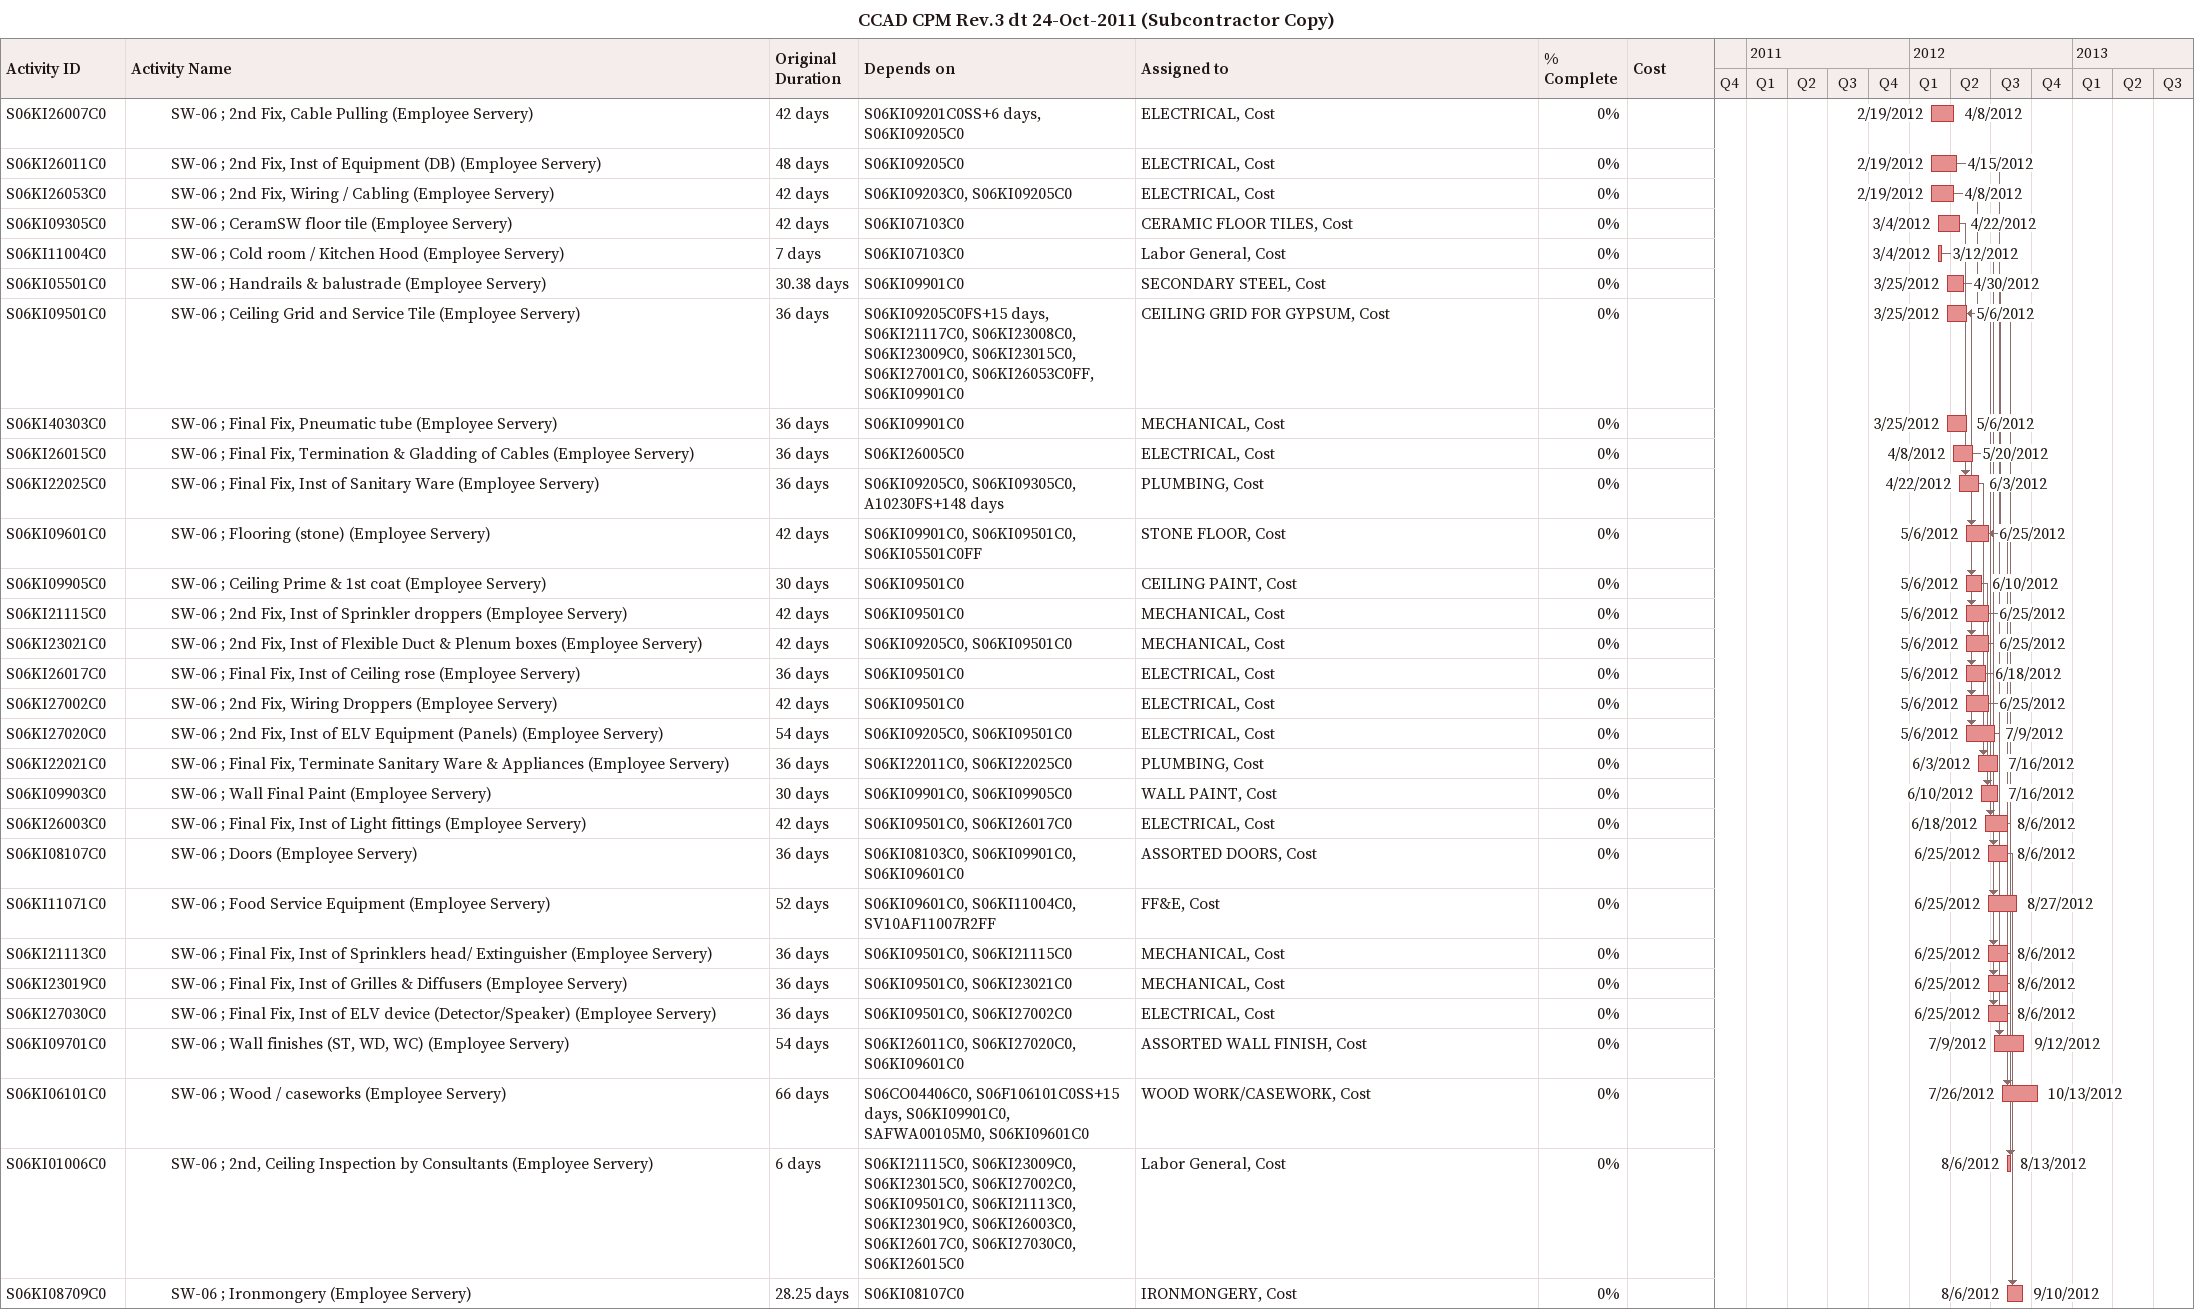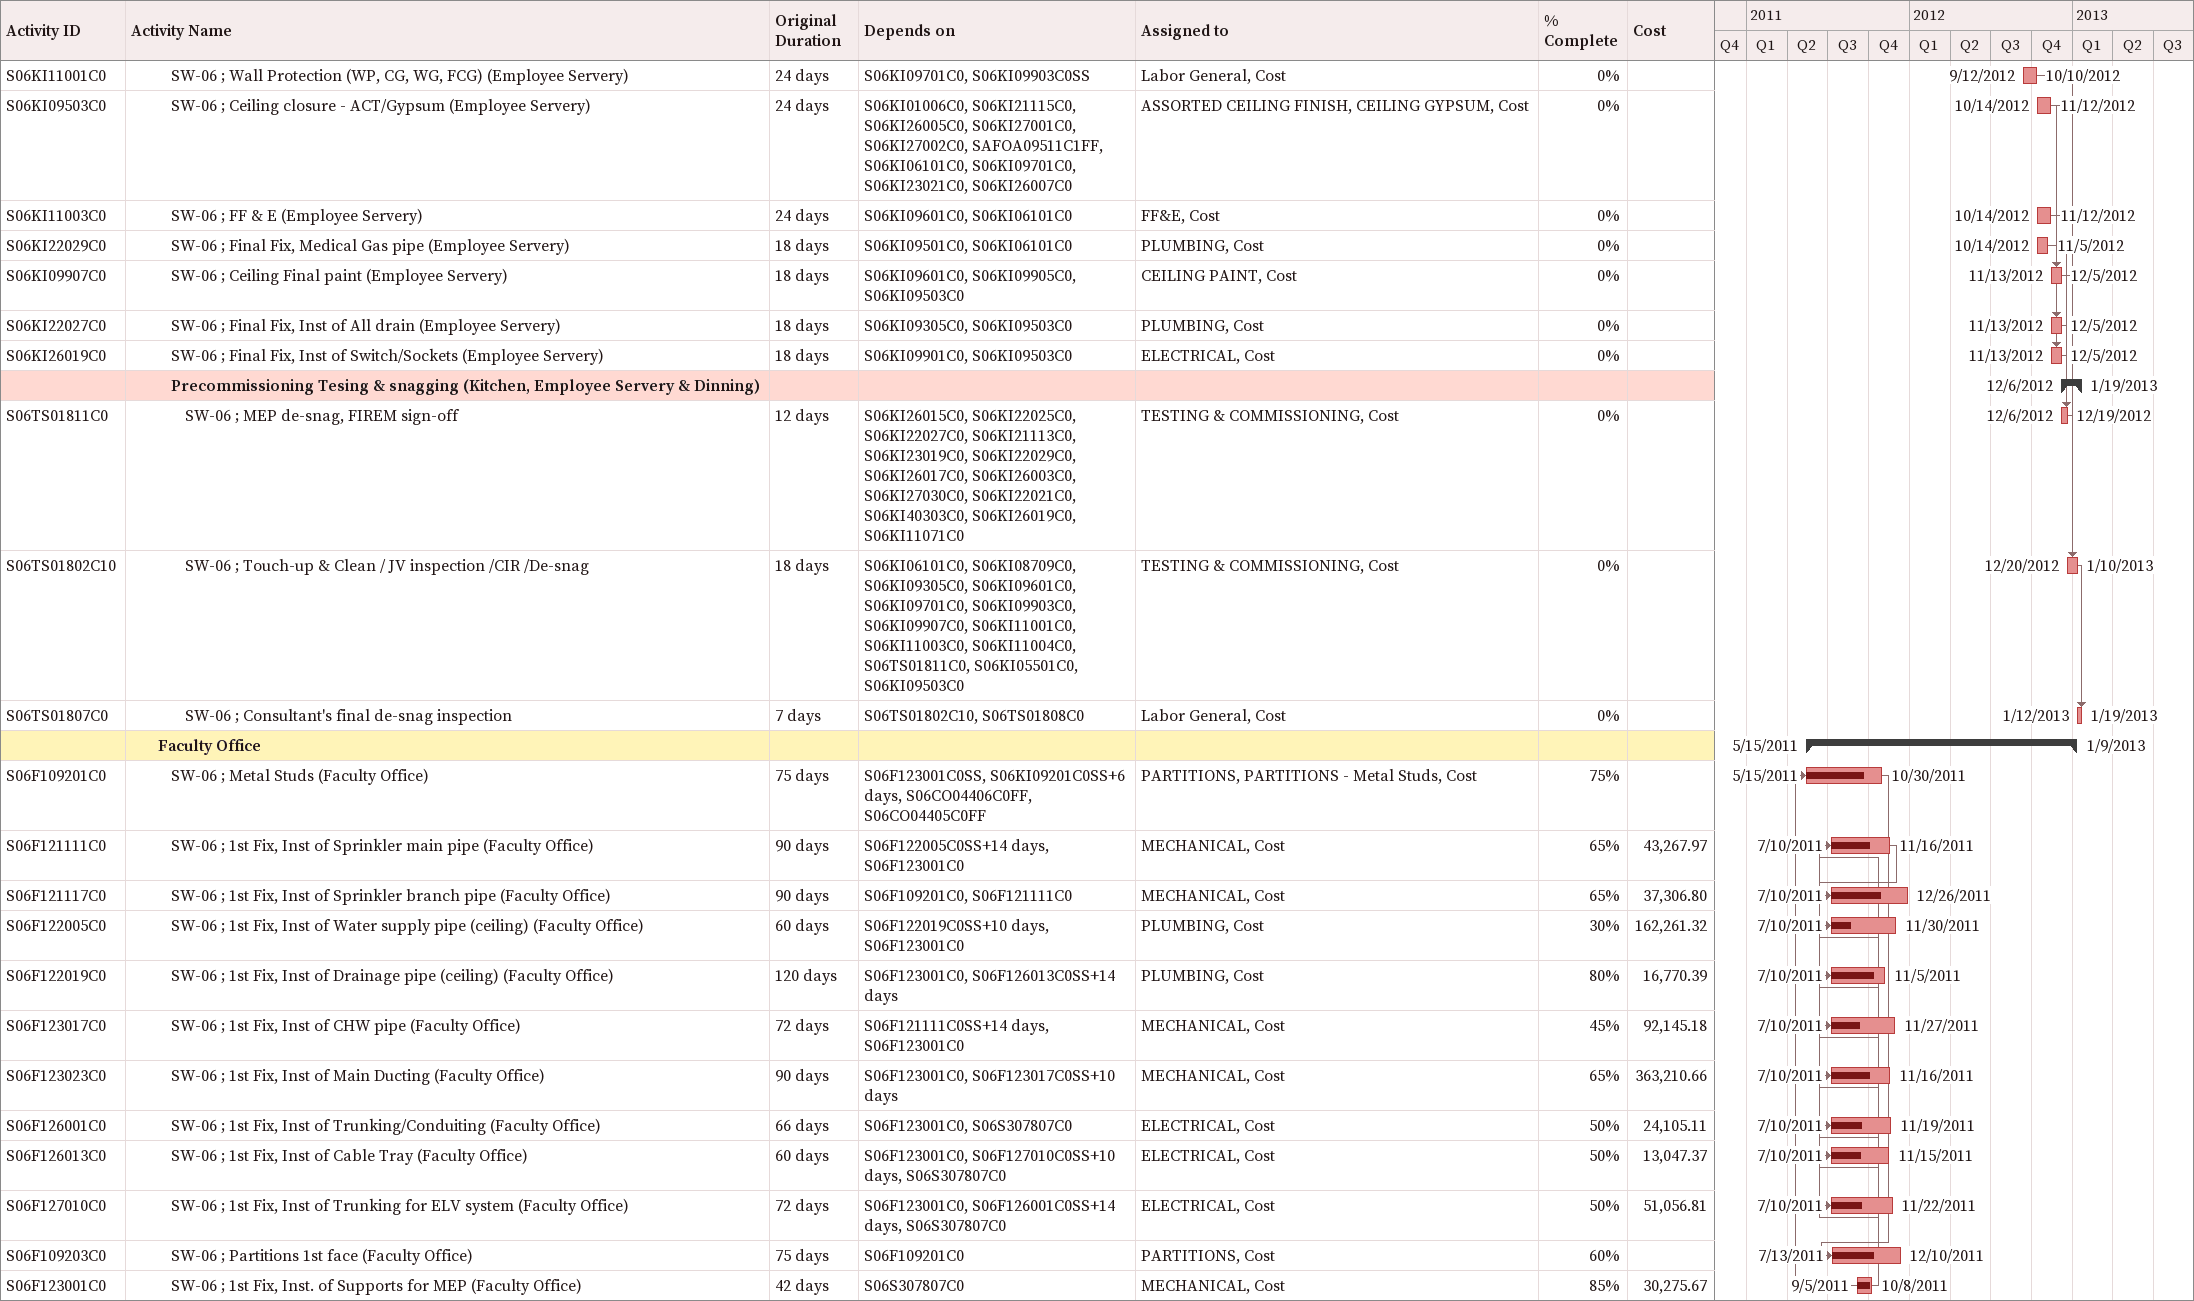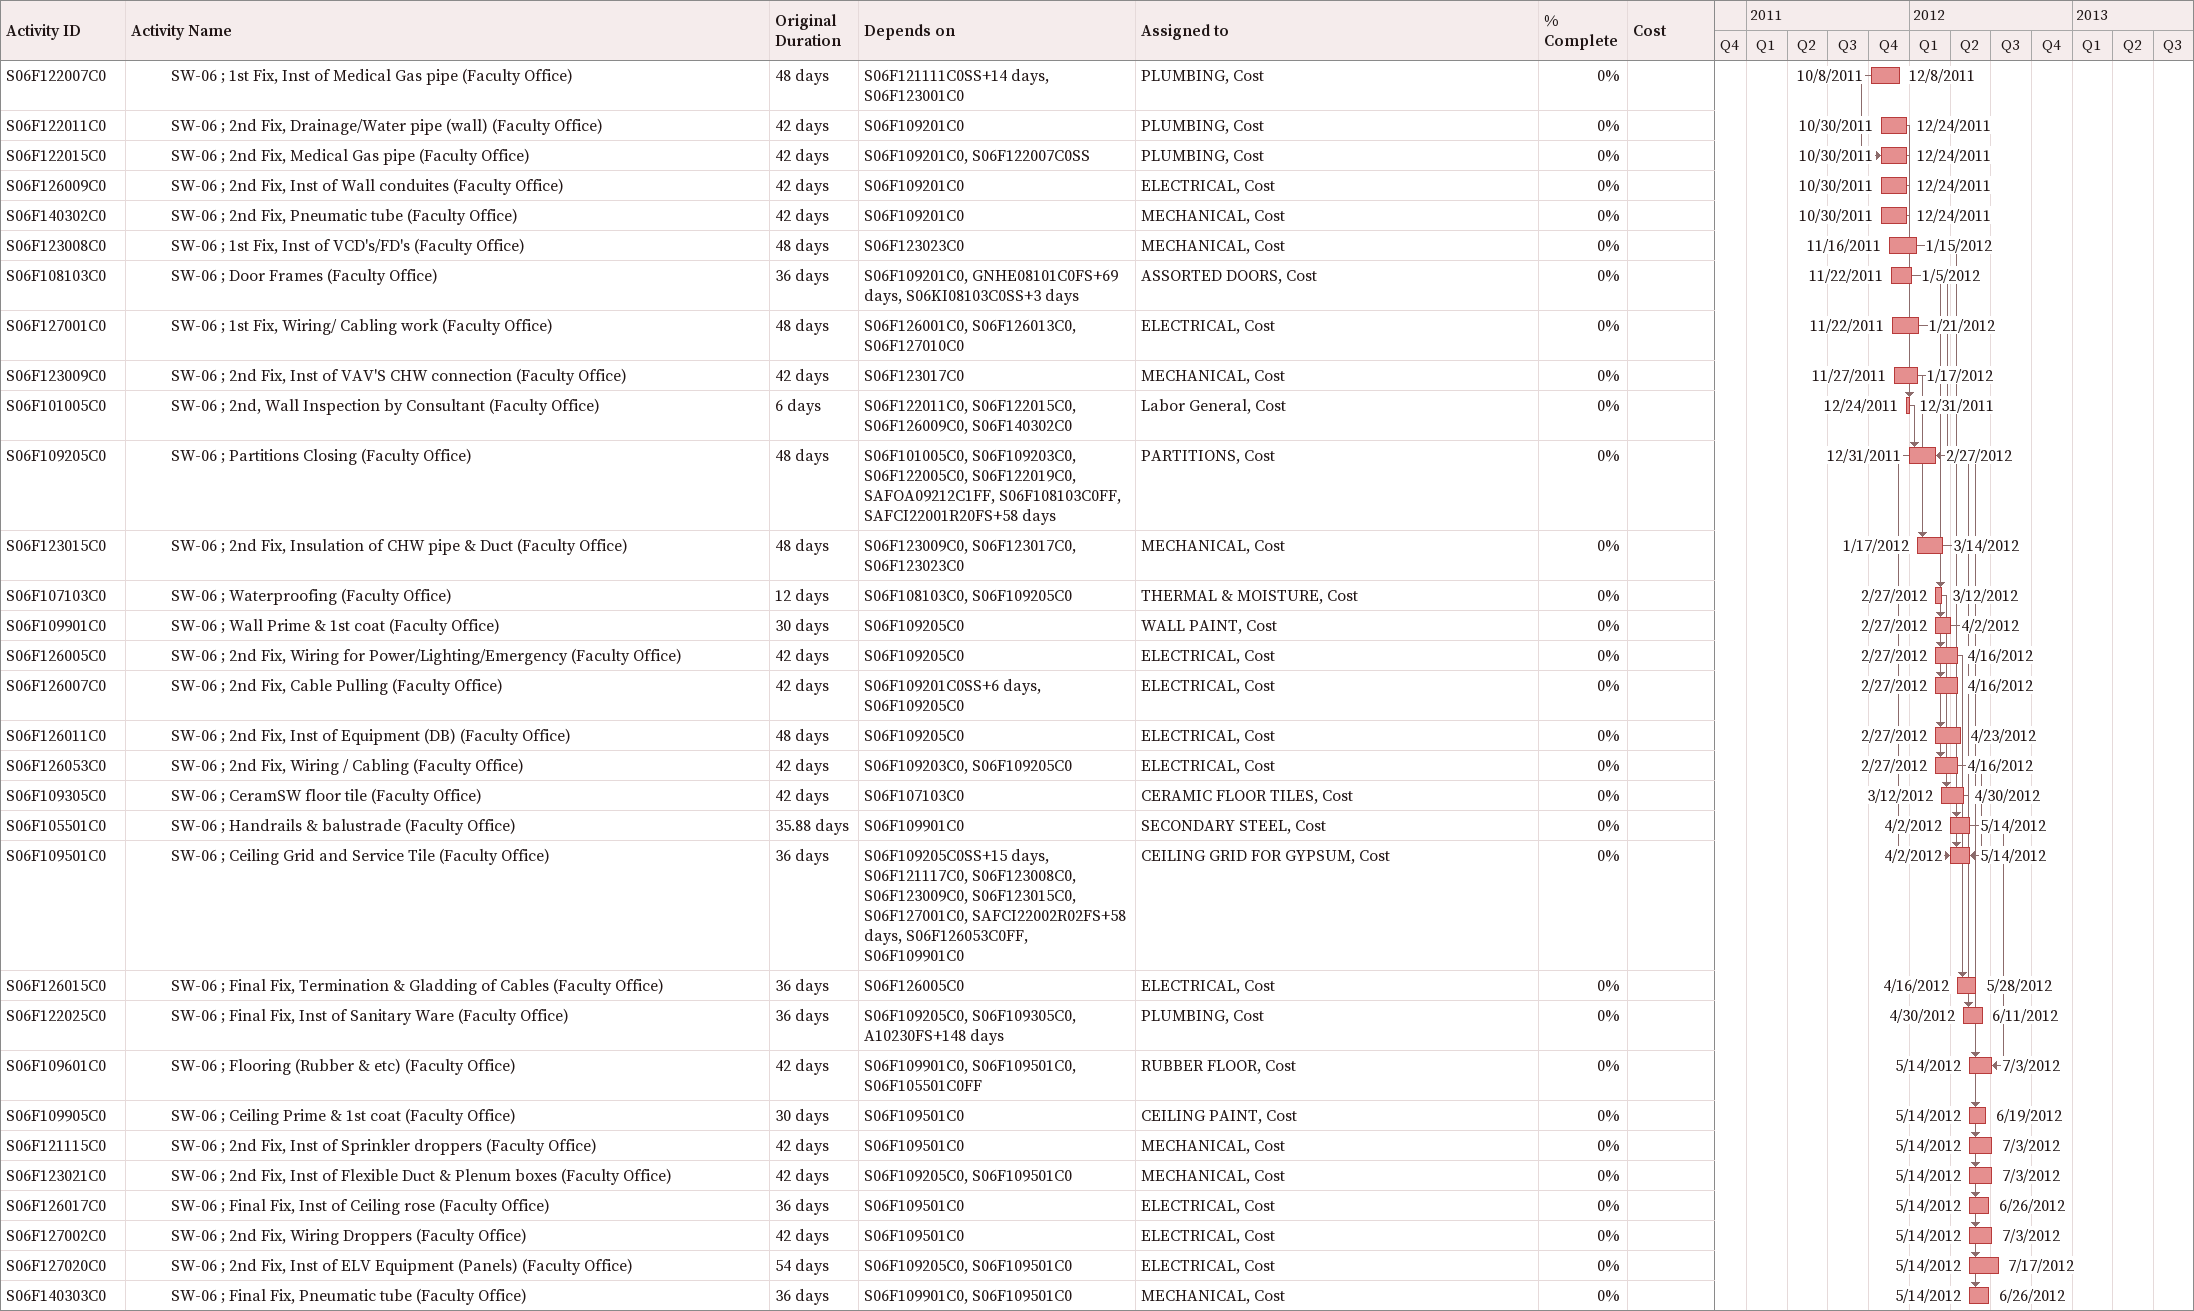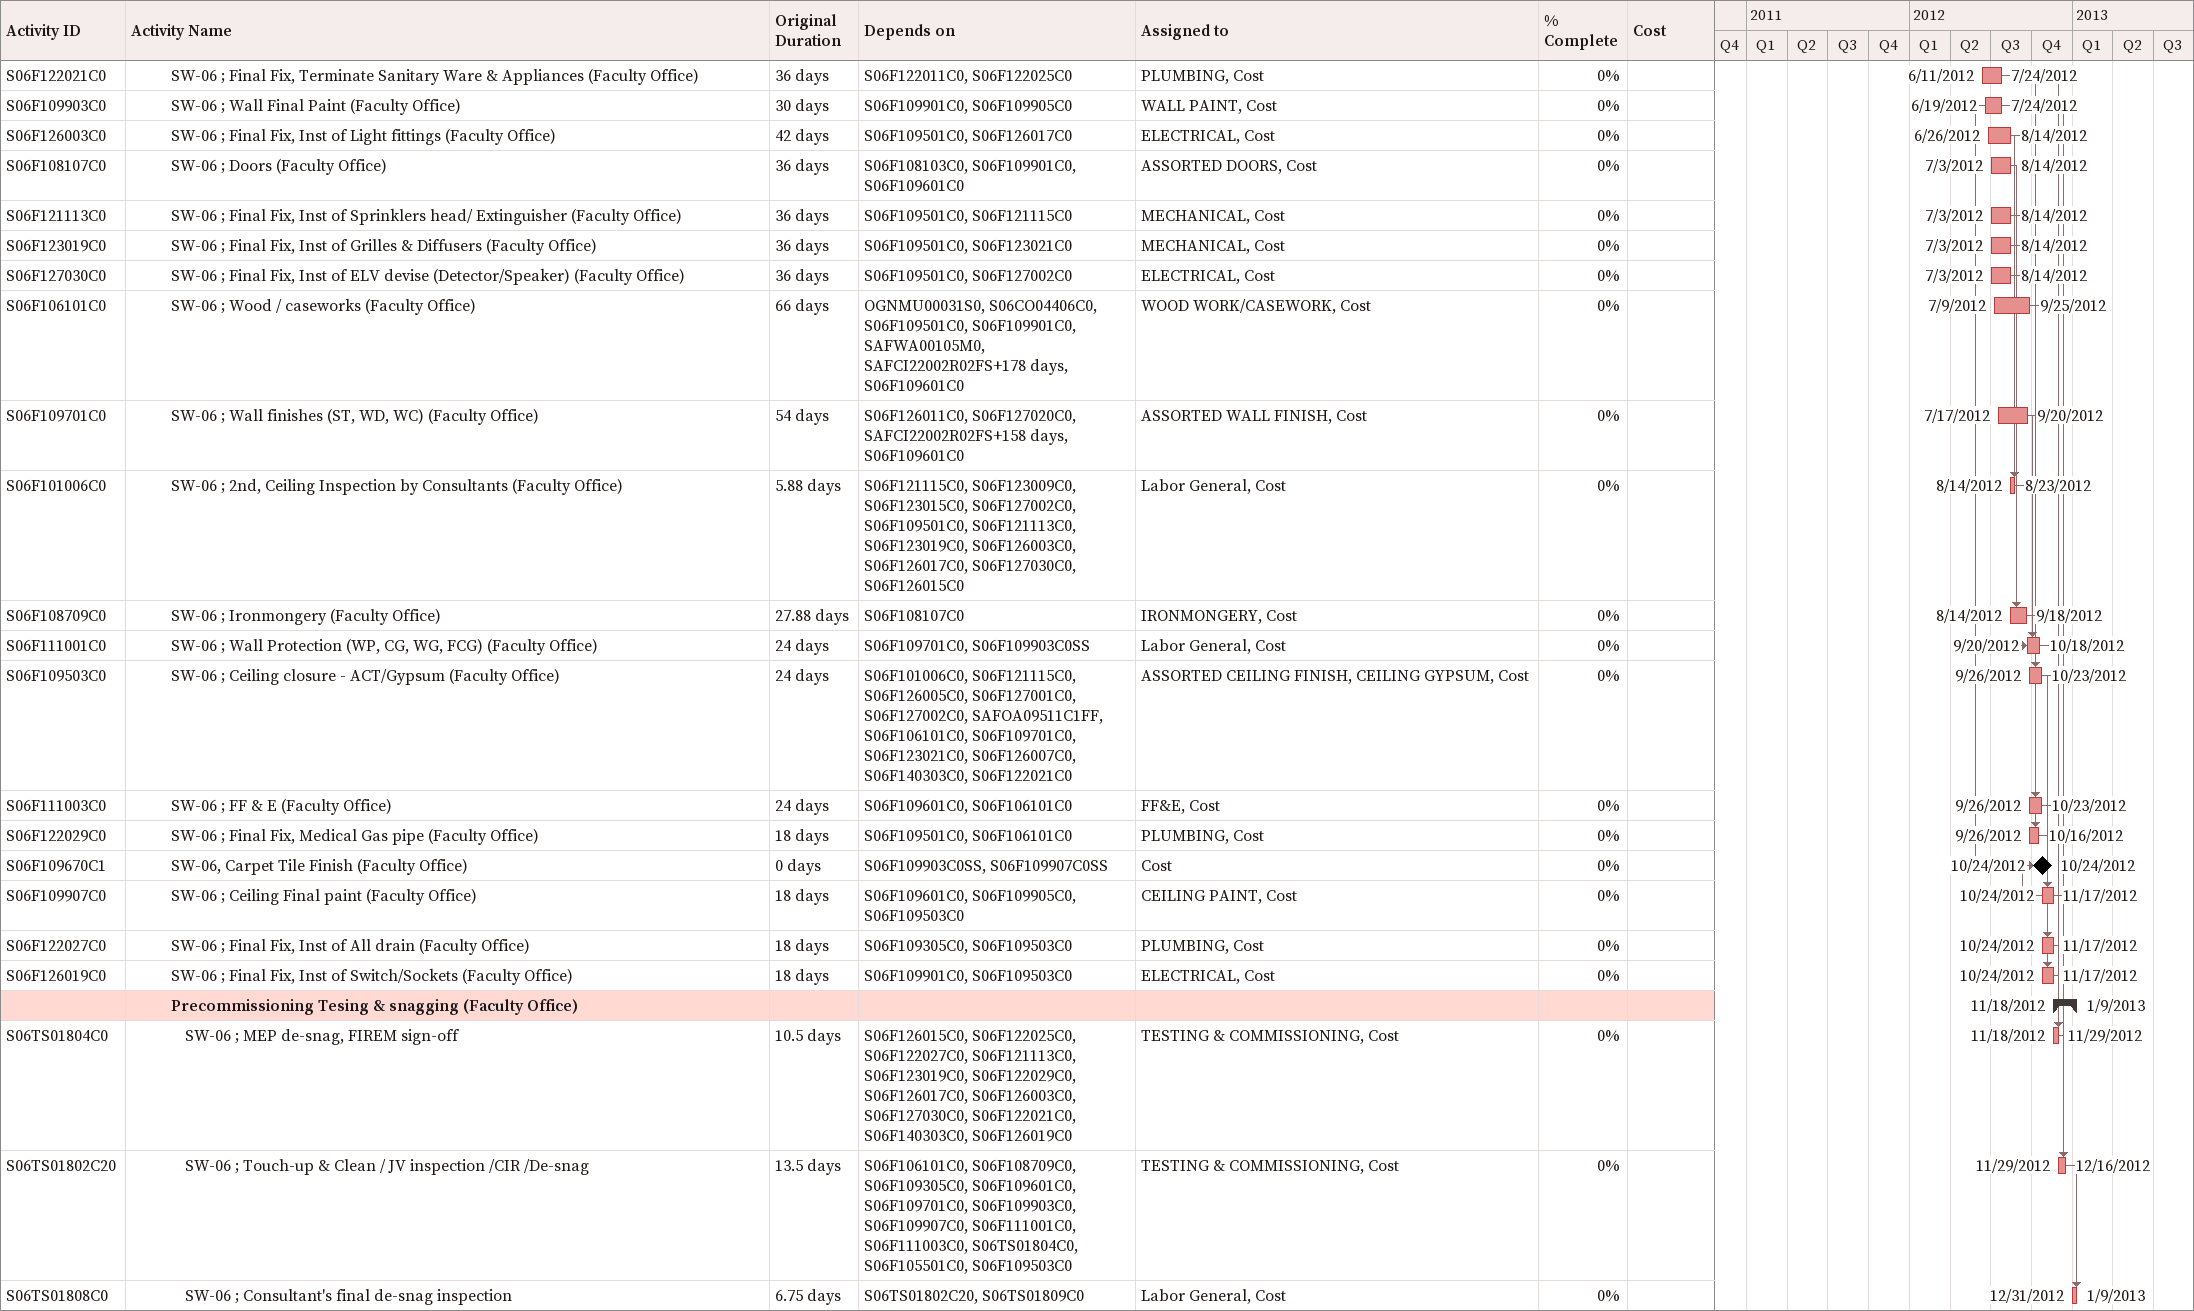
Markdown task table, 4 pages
CCAD CPM Rev.3 dt 24-Oct-2011 (Subcontractor Copy)

| ID | Level | Task | Original duration | Start | Finish | Predecessors | Resources | % complete | Cost |
|---|---|---|---|---|---|---|---|---|---|
| S06KI26007C0 | 4 | SW-06 ; 2nd Fix, Cable Pulling (Employee Servery) | 42d | 2012-02-19 | 2012-04-08 | S06KI09201C0SS+6d, S06KI09205C0 | ELECTRICAL, Cost | 0 |  |
| S06KI26011C0 | 4 | SW-06 ; 2nd Fix, Inst of Equipment (DB) (Employee Servery) | 48d | 2012-02-19 | 2012-04-15 | S06KI09205C0 | ELECTRICAL, Cost | 0 |  |
| S06KI26053C0 | 4 | SW-06 ; 2nd Fix, Wiring / Cabling (Employee Servery) | 42d | 2012-02-19 | 2012-04-08 | S06KI09203C0, S06KI09205C0 | ELECTRICAL, Cost | 0 |  |
| S06KI09305C0 | 4 | SW-06 ; CeramSW floor tile (Employee Servery) | 42d | 2012-03-04 | 2012-04-22 | S06KI07103C0 | CERAMIC FLOOR TILES, Cost | 0 |  |
| S06KI11004C0 | 4 | SW-06 ; Cold room / Kitchen Hood (Employee Servery) | 7d | 2012-03-04 | 2012-03-12 | S06KI07103C0 | Labor General, Cost | 0 |  |
| S06KI05501C0 | 4 | SW-06 ; Handrails & balustrade (Employee Servery) | 30.38d | 2012-03-25 | 2012-04-30 | S06KI09901C0 | SECONDARY STEEL, Cost | 0 |  |
| S06KI09501C0 | 4 | SW-06 ; Ceiling Grid and Service Tile (Employee Servery) | 36d | 2012-03-25 | 2012-05-06 | S06KI09205C0FS+15d, S06KI21117C0, S06KI23008C0, S06KI23009C0, S06KI23015C0, S06KI27001C0, S06KI26053C0FF, S06KI09901C0 | CEILING GRID FOR GYPSUM, Cost | 0 |  |
| S06KI40303C0 | 4 | SW-06 ; Final Fix, Pneumatic tube (Employee Servery) | 36d | 2012-03-25 | 2012-05-06 | S06KI09901C0 | MECHANICAL, Cost | 0 |  |
| S06KI26015C0 | 4 | SW-06 ; Final Fix, Termination & Gladding of Cables (Employee Servery) | 36d | 2012-04-08 | 2012-05-20 | S06KI26005C0 | ELECTRICAL, Cost | 0 |  |
| S06KI22025C0 | 4 | SW-06 ; Final Fix, Inst of Sanitary Ware (Employee Servery) | 36d | 2012-04-22 | 2012-06-03 | S06KI09205C0, S06KI09305C0, A10230FS+148d | PLUMBING, Cost | 0 |  |
| S06KI09601C0 | 4 | SW-06 ; Flooring (stone) (Employee Servery) | 42d | 2012-05-06 | 2012-06-25 | S06KI09901C0, S06KI09501C0, S06KI05501C0FF | STONE FLOOR, Cost | 0 |  |
| S06KI09905C0 | 4 | SW-06 ; Ceiling Prime & 1st coat (Employee Servery) | 30d | 2012-05-06 | 2012-06-10 | S06KI09501C0 | CEILING PAINT, Cost | 0 |  |
| S06KI21115C0 | 4 | SW-06 ; 2nd Fix, Inst of Sprinkler droppers (Employee Servery) | 42d | 2012-05-06 | 2012-06-25 | S06KI09501C0 | MECHANICAL, Cost | 0 |  |
| S06KI23021C0 | 4 | SW-06 ; 2nd Fix, Inst of Flexible Duct & Plenum boxes (Employee Servery) | 42d | 2012-05-06 | 2012-06-25 | S06KI09205C0, S06KI09501C0 | MECHANICAL, Cost | 0 |  |
| S06KI26017C0 | 4 | SW-06 ; Final Fix, Inst of Ceiling rose (Employee Servery) | 36d | 2012-05-06 | 2012-06-18 | S06KI09501C0 | ELECTRICAL, Cost | 0 |  |
| S06KI27002C0 | 4 | SW-06 ; 2nd Fix, Wiring Droppers (Employee Servery) | 42d | 2012-05-06 | 2012-06-25 | S06KI09501C0 | ELECTRICAL, Cost | 0 |  |
| S06KI27020C0 | 4 | SW-06 ; 2nd Fix, Inst of ELV Equipment (Panels) (Employee Servery) | 54d | 2012-05-06 | 2012-07-09 | S06KI09205C0, S06KI09501C0 | ELECTRICAL, Cost | 0 |  |
| S06KI22021C0 | 4 | SW-06 ; Final Fix, Terminate Sanitary Ware & Appliances (Employee Servery) | 36d | 2012-06-03 | 2012-07-16 | S06KI22011C0, S06KI22025C0 | PLUMBING, Cost | 0 |  |
| S06KI09903C0 | 4 | SW-06 ; Wall Final Paint (Employee Servery) | 30d | 2012-06-10 | 2012-07-16 | S06KI09901C0, S06KI09905C0 | WALL PAINT, Cost | 0 |  |
| S06KI26003C0 | 4 | SW-06 ; Final Fix, Inst of Light fittings (Employee Servery) | 42d | 2012-06-18 | 2012-08-06 | S06KI09501C0, S06KI26017C0 | ELECTRICAL, Cost | 0 |  |
| S06KI08107C0 | 4 | SW-06 ; Doors (Employee Servery) | 36d | 2012-06-25 | 2012-08-06 | S06KI08103C0, S06KI09901C0, S06KI09601C0 | ASSORTED DOORS, Cost | 0 |  |
| S06KI11071C0 | 4 | SW-06 ; Food Service Equipment (Employee Servery) | 52d | 2012-06-25 | 2012-08-27 | S06KI09601C0, S06KI11004C0, SV10AF11007R2FF | FF&E, Cost | 0 |  |
| S06KI21113C0 | 4 | SW-06 ; Final Fix, Inst of Sprinklers head/ Extinguisher (Employee Servery) | 36d | 2012-06-25 | 2012-08-06 | S06KI09501C0, S06KI21115C0 | MECHANICAL, Cost | 0 |  |
| S06KI23019C0 | 4 | SW-06 ; Final Fix, Inst of Grilles & Diffusers (Employee Servery) | 36d | 2012-06-25 | 2012-08-06 | S06KI09501C0, S06KI23021C0 | MECHANICAL, Cost | 0 |  |
| S06KI27030C0 | 4 | SW-06 ; Final Fix, Inst of ELV device (Detector/Speaker) (Employee Servery) | 36d | 2012-06-25 | 2012-08-06 | S06KI09501C0, S06KI27002C0 | ELECTRICAL, Cost | 0 |  |
| S06KI09701C0 | 4 | SW-06 ; Wall finishes (ST, WD, WC) (Employee Servery) | 54d | 2012-07-09 | 2012-09-12 | S06KI26011C0, S06KI27020C0, S06KI09601C0 | ASSORTED WALL FINISH, Cost | 0 |  |
| S06KI06101C0 | 4 | SW-06 ; Wood / caseworks (Employee Servery) | 66d | 2012-07-26 | 2012-10-13 | S06CO04406C0, S06F106101C0SS+15d, S06KI09901C0, SAFWA00105M0, S06KI09601C0 | WOOD WORK/CASEWORK, Cost | 0 |  |
| S06KI01006C0 | 4 | SW-06 ; 2nd, Ceiling Inspection by Consultants (Employee Servery) | 6d | 2012-08-06 | 2012-08-13 | S06KI21115C0, S06KI23009C0, S06KI23015C0, S06KI27002C0, S06KI09501C0, S06KI21113C0, S06KI23019C0, S06KI26003C0, S06KI26017C0, S06KI27030C0, S06KI26015C0 | Labor General, Cost | 0 |  |
| S06KI08709C0 | 4 | SW-06 ; Ironmongery (Employee Servery) | 28.25d | 2012-08-06 | 2012-09-10 | S06KI08107C0 | IRONMONGERY, Cost | 0 |  |
| S06KI11001C0 | 4 | SW-06 ; Wall Protection (WP, CG, WG, FCG) (Employee Servery) | 24d | 2012-09-12 | 2012-10-10 | S06KI09701C0, S06KI09903C0SS | Labor General, Cost | 0 |  |
| S06KI09503C0 | 4 | SW-06 ; Ceiling closure - ACT/Gypsum (Employee Servery) | 24d | 2012-10-14 | 2012-11-12 | S06KI01006C0, S06KI21115C0, S06KI26005C0, S06KI27001C0, S06KI27002C0, SAFOA09511C1FF, S06KI06101C0, S06KI09701C0, S06KI23021C0, S06KI26007C0 | ASSORTED CEILING FINISH, CEILING GYPSUM, Cost | 0 |  |
| S06KI11003C0 | 4 | SW-06 ; FF & E (Employee Servery) | 24d | 2012-10-14 | 2012-11-12 | S06KI09601C0, S06KI06101C0 | FF&E, Cost | 0 |  |
| S06KI22029C0 | 4 | SW-06 ; Final Fix, Medical Gas pipe (Employee Servery) | 18d | 2012-10-14 | 2012-11-05 | S06KI09501C0, S06KI06101C0 | PLUMBING, Cost | 0 |  |
| S06KI09907C0 | 4 | SW-06 ; Ceiling Final paint (Employee Servery) | 18d | 2012-11-13 | 2012-12-05 | S06KI09601C0, S06KI09905C0, S06KI09503C0 | CEILING PAINT, Cost | 0 |  |
| S06KI22027C0 | 4 | SW-06 ; Final Fix, Inst of All drain (Employee Servery) | 18d | 2012-11-13 | 2012-12-05 | S06KI09305C0, S06KI09503C0 | PLUMBING, Cost | 0 |  |
| S06KI26019C0 | 4 | SW-06 ; Final Fix, Inst of Switch/Sockets (Employee Servery) | 18d | 2012-11-13 | 2012-12-05 | S06KI09901C0, S06KI09503C0 | ELECTRICAL, Cost | 0 |  |
|  | 4 | **Precommissioning Tesing & snagging (Kitchen, Employee Servery & Dinning)** |  | 2012-12-06 | 2013-01-19 |  |  |  |  |
| S06TS01811C0 | 5 | SW-06 ; MEP de-snag, FIREM sign-off | 12d | 2012-12-06 | 2012-12-19 | S06KI26015C0, S06KI22025C0, S06KI22027C0, S06KI21113C0, S06KI23019C0, S06KI22029C0, S06KI26017C0, S06KI26003C0, S06KI27030C0, S06KI22021C0, S06KI40303C0, S06KI26019C0, S06KI11071C0 | TESTING & COMMISSIONING, Cost | 0 |  |
| S06TS01802C10 | 5 | SW-06 ; Touch-up & Clean / JV inspection /CIR /De-snag | 18d | 2012-12-20 | 2013-01-10 | S06KI06101C0, S06KI08709C0, S06KI09305C0, S06KI09601C0, S06KI09701C0, S06KI09903C0, S06KI09907C0, S06KI11001C0, S06KI11003C0, S06KI11004C0, S06TS01811C0, S06KI05501C0, S06KI09503C0 | TESTING & COMMISSIONING, Cost | 0 |  |
| S06TS01807C0 | 5 | SW-06 ; Consultant's final de-snag inspection | 7d | 2013-01-12 | 2013-01-19 | S06TS01802C10, S06TS01808C0 | Labor General, Cost | 0 |  |
|  | 3 | **Faculty Office** |  | 2011-05-15 | 2013-01-09 |  |  |  |  |
| S06F109201C0 | 4 | SW-06 ; Metal Studs (Faculty Office) | 75d | 2011-05-15 | 2011-10-30 | S06F123001C0SS, S06KI09201C0SS+6d, S06CO04406C0FF, S06CO04405C0FF | PARTITIONS, PARTITIONS - Metal Studs, Cost | 75 |  |
| S06F121111C0 | 4 | SW-06 ; 1st Fix, Inst of Sprinkler main pipe (Faculty Office) | 90d | 2011-07-10 | 2011-11-16 | S06F122005C0SS+14d, S06F123001C0 | MECHANICAL, Cost | 65 | 43267.97 |
| S06F121117C0 | 4 | SW-06 ; 1st Fix, Inst of Sprinkler branch pipe (Faculty Office) | 90d | 2011-07-10 | 2011-12-26 | S06F109201C0, S06F121111C0 | MECHANICAL, Cost | 65 | 37306.80 |
| S06F122005C0 | 4 | SW-06 ; 1st Fix, Inst of Water supply pipe (ceiling) (Faculty Office) | 60d | 2011-07-10 | 2011-11-30 | S06F122019C0SS+10d, S06F123001C0 | PLUMBING, Cost | 30 | 162261.32 |
| S06F122019C0 | 4 | SW-06 ; 1st Fix, Inst of Drainage pipe (ceiling) (Faculty Office) | 120d | 2011-07-10 | 2011-11-05 | S06F123001C0, S06F126013C0SS+14d | PLUMBING, Cost | 80 | 16770.39 |
| S06F123017C0 | 4 | SW-06 ; 1st Fix, Inst of CHW pipe (Faculty Office) | 72d | 2011-07-10 | 2011-11-27 | S06F121111C0SS+14d, S06F123001C0 | MECHANICAL, Cost | 45 | 92145.18 |
| S06F123023C0 | 4 | SW-06 ; 1st Fix, Inst of Main Ducting (Faculty Office) | 90d | 2011-07-10 | 2011-11-16 | S06F123001C0, S06F123017C0SS+10d | MECHANICAL, Cost | 65 | 363210.66 |
| S06F126001C0 | 4 | SW-06 ; 1st Fix, Inst of Trunking/Conduiting (Faculty Office) | 66d | 2011-07-10 | 2011-11-19 | S06F123001C0, S06S307807C0 | ELECTRICAL, Cost | 50 | 24105.11 |
| S06F126013C0 | 4 | SW-06 ; 1st Fix, Inst of Cable Tray (Faculty Office) | 60d | 2011-07-10 | 2011-11-15 | S06F123001C0, S06F127010C0SS+10d, S06S307807C0 | ELECTRICAL, Cost | 50 | 13047.37 |
| S06F127010C0 | 4 | SW-06 ; 1st Fix, Inst of Trunking for ELV system (Faculty Office) | 72d | 2011-07-10 | 2011-11-22 | S06F123001C0, S06F126001C0SS+14d, S06S307807C0 | ELECTRICAL, Cost | 50 | 51056.81 |
| S06F109203C0 | 4 | SW-06 ; Partitions 1st face (Faculty Office) | 75d | 2011-07-13 | 2011-12-10 | S06F109201C0 | PARTITIONS, Cost | 60 |  |
| S06F123001C0 | 4 | SW-06 ; 1st Fix, Inst. of Supports for MEP (Faculty Office) | 42d | 2011-09-05 | 2011-10-08 | S06S307807C0 | MECHANICAL, Cost | 85 | 30275.67 |
| S06F122007C0 | 4 | SW-06 ; 1st Fix, Inst of Medical Gas pipe (Faculty Office) | 48d | 2011-10-08 | 2011-12-08 | S06F121111C0SS+14d, S06F123001C0 | PLUMBING, Cost | 0 |  |
| S06F122011C0 | 4 | SW-06 ; 2nd Fix, Drainage/Water pipe (wall) (Faculty Office) | 42d | 2011-10-30 | 2011-12-24 | S06F109201C0 | PLUMBING, Cost | 0 |  |
| S06F122015C0 | 4 | SW-06 ; 2nd Fix, Medical Gas pipe (Faculty Office) | 42d | 2011-10-30 | 2011-12-24 | S06F109201C0, S06F122007C0SS | PLUMBING, Cost | 0 |  |
| S06F126009C0 | 4 | SW-06 ; 2nd Fix, Inst of Wall conduites (Faculty Office) | 42d | 2011-10-30 | 2011-12-24 | S06F109201C0 | ELECTRICAL, Cost | 0 |  |
| S06F140302C0 | 4 | SW-06 ; 2nd Fix, Pneumatic tube (Faculty Office) | 42d | 2011-10-30 | 2011-12-24 | S06F109201C0 | MECHANICAL, Cost | 0 |  |
| S06F123008C0 | 4 | SW-06 ; 1st Fix, Inst of VCD's/FD's (Faculty Office) | 48d | 2011-11-16 | 2012-01-15 | S06F123023C0 | MECHANICAL, Cost | 0 |  |
| S06F108103C0 | 4 | SW-06 ; Door Frames (Faculty Office) | 36d | 2011-11-22 | 2012-01-05 | S06F109201C0, GNHE08101C0FS+69d, S06KI08103C0SS+3d | ASSORTED DOORS, Cost | 0 |  |
| S06F127001C0 | 4 | SW-06 ; 1st Fix, Wiring/ Cabling work (Faculty Office) | 48d | 2011-11-22 | 2012-01-21 | S06F126001C0, S06F126013C0, S06F127010C0 | ELECTRICAL, Cost | 0 |  |
| S06F123009C0 | 4 | SW-06 ; 2nd Fix, Inst of VAV'S CHW connection (Faculty Office) | 42d | 2011-11-27 | 2012-01-17 | S06F123017C0 | MECHANICAL, Cost | 0 |  |
| S06F101005C0 | 4 | SW-06 ; 2nd, Wall Inspection by Consultant (Faculty Office) | 6d | 2011-12-24 | 2011-12-31 | S06F122011C0, S06F122015C0, S06F126009C0, S06F140302C0 | Labor General, Cost | 0 |  |
| S06F109205C0 | 4 | SW-06 ; Partitions Closing (Faculty Office) | 48d | 2011-12-31 | 2012-02-27 | S06F101005C0, S06F109203C0, S06F122005C0, S06F122019C0, SAFOA09212C1FF, S06F108103C0FF, SAFCI22001R20FS+58d | PARTITIONS, Cost | 0 |  |
| S06F123015C0 | 4 | SW-06 ; 2nd Fix, Insulation of CHW pipe & Duct (Faculty Office) | 48d | 2012-01-17 | 2012-03-14 | S06F123009C0, S06F123017C0, S06F123023C0 | MECHANICAL, Cost | 0 |  |
| S06F107103C0 | 4 | SW-06 ; Waterproofing (Faculty Office) | 12d | 2012-02-27 | 2012-03-12 | S06F108103C0, S06F109205C0 | THERMAL & MOISTURE, Cost | 0 |  |
| S06F109901C0 | 4 | SW-06 ; Wall Prime & 1st coat (Faculty Office) | 30d | 2012-02-27 | 2012-04-02 | S06F109205C0 | WALL PAINT, Cost | 0 |  |
| S06F126005C0 | 4 | SW-06 ; 2nd Fix, Wiring for Power/Lighting/Emergency (Faculty Office) | 42d | 2012-02-27 | 2012-04-16 | S06F109205C0 | ELECTRICAL, Cost | 0 |  |
| S06F126007C0 | 4 | SW-06 ; 2nd Fix, Cable Pulling (Faculty Office) | 42d | 2012-02-27 | 2012-04-16 | S06F109201C0SS+6d, S06F109205C0 | ELECTRICAL, Cost | 0 |  |
| S06F126011C0 | 4 | SW-06 ; 2nd Fix, Inst of Equipment (DB) (Faculty Office) | 48d | 2012-02-27 | 2012-04-23 | S06F109205C0 | ELECTRICAL, Cost | 0 |  |
| S06F126053C0 | 4 | SW-06 ; 2nd Fix, Wiring / Cabling (Faculty Office) | 42d | 2012-02-27 | 2012-04-16 | S06F109203C0, S06F109205C0 | ELECTRICAL, Cost | 0 |  |
| S06F109305C0 | 4 | SW-06 ; CeramSW floor tile (Faculty Office) | 42d | 2012-03-12 | 2012-04-30 | S06F107103C0 | CERAMIC FLOOR TILES, Cost | 0 |  |
| S06F105501C0 | 4 | SW-06 ; Handrails & balustrade (Faculty Office) | 35.88d | 2012-04-02 | 2012-05-14 | S06F109901C0 | SECONDARY STEEL, Cost | 0 |  |
| S06F109501C0 | 4 | SW-06 ; Ceiling Grid and Service Tile (Faculty Office) | 36d | 2012-04-02 | 2012-05-14 | S06F109205C0SS+15d, S06F121117C0, S06F123008C0, S06F123009C0, S06F123015C0, S06F127001C0, SAFCI22002R02FS+58d, S06F126053C0FF, S06F109901C0 | CEILING GRID FOR GYPSUM, Cost | 0 |  |
| S06F126015C0 | 4 | SW-06 ; Final Fix, Termination & Gladding of Cables (Faculty Office) | 36d | 2012-04-16 | 2012-05-28 | S06F126005C0 | ELECTRICAL, Cost | 0 |  |
| S06F122025C0 | 4 | SW-06 ; Final Fix, Inst of Sanitary Ware (Faculty Office) | 36d | 2012-04-30 | 2012-06-11 | S06F109205C0, S06F109305C0, A10230FS+148d | PLUMBING, Cost | 0 |  |
| S06F109601C0 | 4 | SW-06 ; Flooring (Rubber & etc) (Faculty Office) | 42d | 2012-05-14 | 2012-07-03 | S06F109901C0, S06F109501C0, S06F105501C0FF | RUBBER FLOOR, Cost | 0 |  |
| S06F109905C0 | 4 | SW-06 ; Ceiling Prime & 1st coat (Faculty Office) | 30d | 2012-05-14 | 2012-06-19 | S06F109501C0 | CEILING PAINT, Cost | 0 |  |
| S06F121115C0 | 4 | SW-06 ; 2nd Fix, Inst of Sprinkler droppers (Faculty Office) | 42d | 2012-05-14 | 2012-07-03 | S06F109501C0 | MECHANICAL, Cost | 0 |  |
| S06F123021C0 | 4 | SW-06 ; 2nd Fix, Inst of Flexible Duct & Plenum boxes (Faculty Office) | 42d | 2012-05-14 | 2012-07-03 | S06F109205C0, S06F109501C0 | MECHANICAL, Cost | 0 |  |
| S06F126017C0 | 4 | SW-06 ; Final Fix, Inst of Ceiling rose (Faculty Office) | 36d | 2012-05-14 | 2012-06-26 | S06F109501C0 | ELECTRICAL, Cost | 0 |  |
| S06F127002C0 | 4 | SW-06 ; 2nd Fix, Wiring Droppers (Faculty Office) | 42d | 2012-05-14 | 2012-07-03 | S06F109501C0 | ELECTRICAL, Cost | 0 |  |
| S06F127020C0 | 4 | SW-06 ; 2nd Fix, Inst of ELV Equipment (Panels) (Faculty Office) | 54d | 2012-05-14 | 2012-07-17 | S06F109205C0, S06F109501C0 | ELECTRICAL, Cost | 0 |  |
| S06F140303C0 | 4 | SW-06 ; Final Fix, Pneumatic tube (Faculty Office) | 36d | 2012-05-14 | 2012-06-26 | S06F109901C0, S06F109501C0 | MECHANICAL, Cost | 0 |  |
| S06F122021C0 | 4 | SW-06 ; Final Fix, Terminate Sanitary Ware & Appliances (Faculty Office) | 36d | 2012-06-11 | 2012-07-24 | S06F122011C0, S06F122025C0 | PLUMBING, Cost | 0 |  |
| S06F109903C0 | 4 | SW-06 ; Wall Final Paint (Faculty Office) | 30d | 2012-06-19 | 2012-07-24 | S06F109901C0, S06F109905C0 | WALL PAINT, Cost | 0 |  |
| S06F126003C0 | 4 | SW-06 ; Final Fix, Inst of Light fittings (Faculty Office) | 42d | 2012-06-26 | 2012-08-14 | S06F109501C0, S06F126017C0 | ELECTRICAL, Cost | 0 |  |
| S06F108107C0 | 4 | SW-06 ; Doors (Faculty Office) | 36d | 2012-07-03 | 2012-08-14 | S06F108103C0, S06F109901C0, S06F109601C0 | ASSORTED DOORS, Cost | 0 |  |
| S06F121113C0 | 4 | SW-06 ; Final Fix, Inst of Sprinklers head/ Extinguisher (Faculty Office) | 36d | 2012-07-03 | 2012-08-14 | S06F109501C0, S06F121115C0 | MECHANICAL, Cost | 0 |  |
| S06F123019C0 | 4 | SW-06 ; Final Fix, Inst of Grilles & Diffusers (Faculty Office) | 36d | 2012-07-03 | 2012-08-14 | S06F109501C0, S06F123021C0 | MECHANICAL, Cost | 0 |  |
| S06F127030C0 | 4 | SW-06 ; Final Fix, Inst of ELV devise (Detector/Speaker) (Faculty Office) | 36d | 2012-07-03 | 2012-08-14 | S06F109501C0, S06F127002C0 | ELECTRICAL, Cost | 0 |  |
| S06F106101C0 | 4 | SW-06 ; Wood / caseworks (Faculty Office) | 66d | 2012-07-09 | 2012-09-25 | OGNMU00031S0, S06CO04406C0, S06F109501C0, S06F109901C0, SAFWA00105M0, SAFCI22002R02FS+178d, S06F109601C0 | WOOD WORK/CASEWORK, Cost | 0 |  |
| S06F109701C0 | 4 | SW-06 ; Wall finishes (ST, WD, WC) (Faculty Office) | 54d | 2012-07-17 | 2012-09-20 | S06F126011C0, S06F127020C0, SAFCI22002R02FS+158d, S06F109601C0 | ASSORTED WALL FINISH, Cost | 0 |  |
| S06F101006C0 | 4 | SW-06 ; 2nd, Ceiling Inspection by Consultants (Faculty Office) | 5.88d | 2012-08-14 | 2012-08-23 | S06F121115C0, S06F123009C0, S06F123015C0, S06F127002C0, S06F109501C0, S06F121113C0, S06F123019C0, S06F126003C0, S06F126017C0, S06F127030C0, S06F126015C0 | Labor General, Cost | 0 |  |
| S06F108709C0 | 4 | SW-06 ; Ironmongery (Faculty Office) | 27.88d | 2012-08-14 | 2012-09-18 | S06F108107C0 | IRONMONGERY, Cost | 0 |  |
| S06F111001C0 | 4 | SW-06 ; Wall Protection (WP, CG, WG, FCG) (Faculty Office) | 24d | 2012-09-20 | 2012-10-18 | S06F109701C0, S06F109903C0SS | Labor General, Cost | 0 |  |
| S06F109503C0 | 4 | SW-06 ; Ceiling closure - ACT/Gypsum (Faculty Office) | 24d | 2012-09-26 | 2012-10-23 | S06F101006C0, S06F121115C0, S06F126005C0, S06F127001C0, S06F127002C0, SAFOA09511C1FF, S06F106101C0, S06F109701C0, S06F123021C0, S06F126007C0, S06F140303C0, S06F122021C0 | ASSORTED CEILING FINISH, CEILING GYPSUM, Cost | 0 |  |
| S06F111003C0 | 4 | SW-06 ; FF & E (Faculty Office) | 24d | 2012-09-26 | 2012-10-23 | S06F109601C0, S06F106101C0 | FF&E, Cost | 0 |  |
| S06F122029C0 | 4 | SW-06 ; Final Fix, Medical Gas pipe (Faculty Office) | 18d | 2012-09-26 | 2012-10-16 | S06F109501C0, S06F106101C0 | PLUMBING, Cost | 0 |  |
| S06F109670C1 | 4 | SW-06, Carpet Tile Finish (Faculty Office) | 0d | 2012-10-24 | 2012-10-24 | S06F109903C0SS, S06F109907C0SS | Cost | 0 |  |
| S06F109907C0 | 4 | SW-06 ; Ceiling Final paint (Faculty Office) | 18d | 2012-10-24 | 2012-11-17 | S06F109601C0, S06F109905C0, S06F109503C0 | CEILING PAINT, Cost | 0 |  |
| S06F122027C0 | 4 | SW-06 ; Final Fix, Inst of All drain (Faculty Office) | 18d | 2012-10-24 | 2012-11-17 | S06F109305C0, S06F109503C0 | PLUMBING, Cost | 0 |  |
| S06F126019C0 | 4 | SW-06 ; Final Fix, Inst of Switch/Sockets (Faculty Office) | 18d | 2012-10-24 | 2012-11-17 | S06F109901C0, S06F109503C0 | ELECTRICAL, Cost | 0 |  |
|  | 4 | **Precommissioning Tesing & snagging (Faculty Office)** |  | 2012-11-18 | 2013-01-09 |  |  |  |  |
| S06TS01804C0 | 5 | SW-06 ; MEP de-snag, FIREM sign-off | 10.5d | 2012-11-18 | 2012-11-29 | S06F126015C0, S06F122025C0, S06F122027C0, S06F121113C0, S06F123019C0, S06F122029C0, S06F126017C0, S06F126003C0, S06F127030C0, S06F122021C0, S06F140303C0, S06F126019C0 | TESTING & COMMISSIONING, Cost | 0 |  |
| S06TS01802C20 | 5 | SW-06 ; Touch-up & Clean / JV inspection /CIR /De-snag | 13.5d | 2012-11-29 | 2012-12-16 | S06F106101C0, S06F108709C0, S06F109305C0, S06F109601C0, S06F109701C0, S06F109903C0, S06F109907C0, S06F111001C0, S06F111003C0, S06TS01804C0, S06F105501C0, S06F109503C0 | TESTING & COMMISSIONING, Cost | 0 |  |
| S06TS01808C0 | 5 | SW-06 ; Consultant's final de-snag inspection | 6.75d | 2012-12-31 | 2013-01-09 | S06TS01802C20, S06TS01809C0 | Labor General, Cost | 0 |  |
